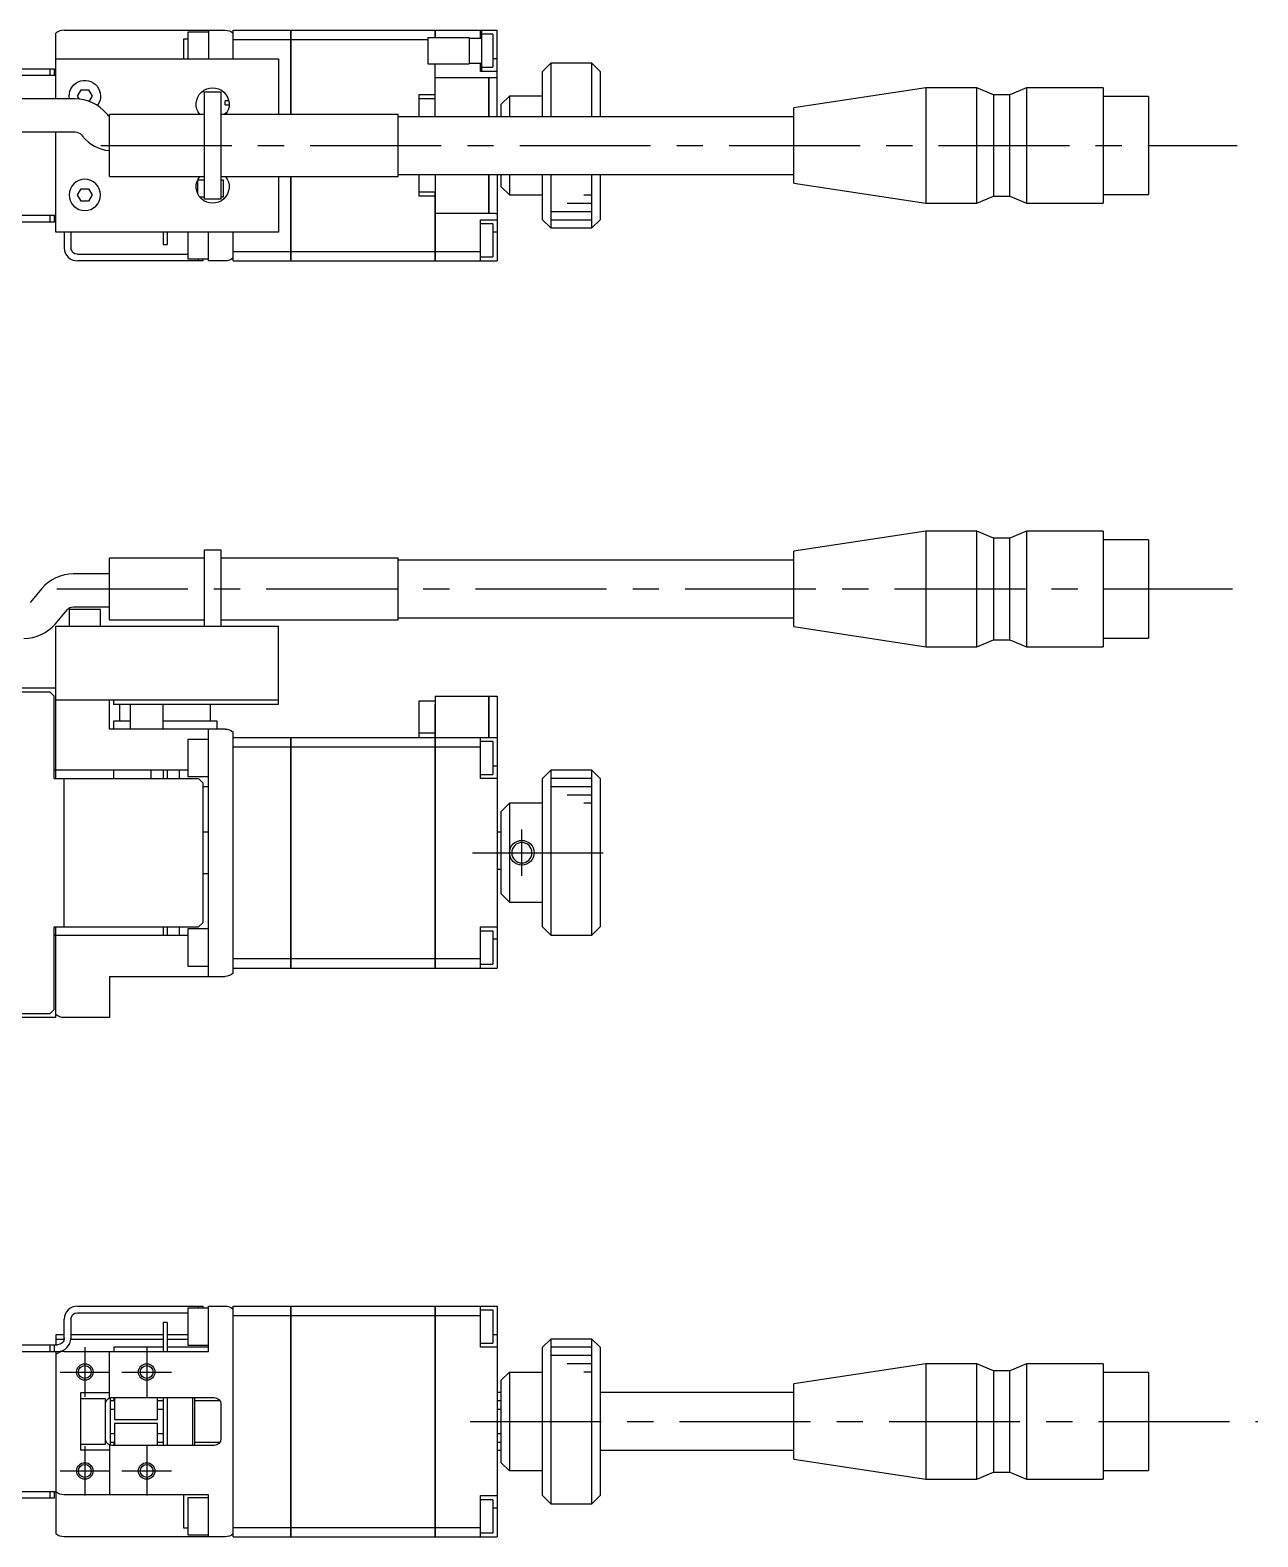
# Model space of a CAD drawing. Extents: x -1 to 623, y -8 to 193.
# Drawn here: x 160.9 to 309.8, y 10 to 192.8 of the extents above; entities that cross this region are included whole.
import ezdxf

# ---------------------------------------------------------------- set-up
doc = ezdxf.new("R2010")
doc.units = 0
doc.header["$LTSCALE"] = 0.5
doc.linetypes.add('CENTER', pattern=[50.8, 31.75, -6.35, 6.35, -6.35])
for name, color, linetype in [('MSM_CENTER', 1, 'CENTER'), ('MSM_CONTINUOUS', 7, 'CONTINUOUS'), ('MSM_NARROW', 5, 'CONTINUOUS')]:
    doc.layers.add(name, color=color, linetype=linetype)

msp = doc.modelspace()

# ---------------------------------------------------------------- linework, layer by layer
at = {"layer": 'MSM_CENTER'}
for p, q in [((169.44, 178.8), (307.25, 178.8)), ((164.1, 125), (306.67, 125)), ((220.5, 90.2), (220.5, 95.8)), ((214.5, 93), (232.5, 93)), ((167.5, 33), (167.5, 27)), ((175, 33), (175, 27)), ((164.5, 30), (170.5, 30)), ((172, 30), (178, 30)), ((214.24, 24), (309.76, 24)), ((167.5, 21), (167.5, 15)), ((175, 21), (175, 15)), ((164.5, 18), (170.5, 18)), ((172, 18), (178, 18))]:
    msp.add_line(p, q, dxfattribs=at)
at = {"layer": 'MSM_CONTINUOUS'}
for p, q in [((164, 184.45), (164, 192.42)), ((165, 192.8), (184.5, 192.8)), ((182.5, 192.55), (180, 192.55)), ((180, 192.55), (180, 189.3)), ((182.5, 192.8), (182.5, 189.3)), ((185.5, 189.3), (185.5, 192.8)), ((185.5, 192.8), (192.49, 192.8)), ((192.49, 182.55), (192.49, 192.8)), ((192.5, 192.79), (192.49, 192.79)), ((192.5, 192.8), (192.5, 182.55)), ((192.5, 192.8), (209.99, 192.8)), ((209.99, 191.9), (209.99, 192.8)), ((210, 192.79), (209.99, 192.79)), ((210, 192.8), (217.5, 192.8)), ((210, 192.8), (210, 191.9)), ((215.5, 191.8), (215.5, 192.8)), ((215.6, 192.8), (215.6, 187.8)), ((217, 192.3), (215.6, 192.3)), ((217, 192.3), (217, 188.3)), ((217.5, 182.3), (217.5, 192.8)), ((179.5, 191.75), (180, 191.75)), ((179.5, 189.3), (179.5, 191.75)), ((185.5, 191.65), (192.49, 191.65)), ((192.5, 191.64), (192.49, 191.64)), ((192.5, 191.65), (209.1, 191.65)), ((209.1, 191.9), (209.1, 188.7)), ((209.1, 191.9), (214.1, 191.9)), ((214.1, 191.9), (214.1, 188.7)), ((215.6, 191.8), (214.1, 191.8)), ((164, 189.3), (191, 189.3)), ((191, 189.3), (191, 182.55)), ((209.1, 188.7), (214.1, 188.7)), ((209.99, 184.45), (209.99, 188.7)), ((210, 182.3), (210, 188.7)), ((214.1, 188.8), (215.6, 188.8)), ((215.5, 187.8), (215.5, 188.8)), ((215.6, 188.3), (217, 188.3)), ((217.5, 189.3), (217, 189.3)), ((224, 188.8), (223, 187.8)), ((229, 188.8), (224, 188.8)), ((224, 188.8), (224, 182.3)), ((230, 187.8), (229, 188.8)), ((229, 182.3), (229, 188.8)), ((151.5, 188.1), (163.8, 188.1)), ((164, 187.3), (151.5, 187.3)), ((163.3, 187.3), (163.3, 188.1)), ((163.8, 188.1), (163.8, 187.3)), ((210, 187.05), (216.49, 187.05)), ((217.5, 187.8), (215.5, 187.8)), ((216.49, 182.3), (216.49, 187.05)), ((216.5, 187.04), (216.49, 187.04)), ((216.5, 187.05), (216.5, 182.3)), ((216.5, 187.05), (217.3, 187.05)), ((217.3, 187.03), (217.3, 187.05)), ((217.5, 187.03), (217.3, 187.03)), ((223, 182.3), (223, 187.8)), ((230, 187.8), (230, 182.3)), ((166.63, 184.8), (167.07, 185.55)), ((166.85, 184.42), (166.63, 184.8)), ((167.07, 185.55), (167.93, 185.55)), ((167.93, 185.55), (168.37, 184.8)), ((168.37, 184.8), (168, 184.16)), ((182, 185.3), (184, 185.3)), ((182, 172.3), (182, 185.3)), ((184, 185.3), (184, 172.3)), ((208, 184.95), (208, 182.3)), ((209.99, 184.95), (208, 184.95)), ((218, 183.8), (219, 184.8)), ((219, 184.8), (219, 182.3)), ((223, 184.8), (219, 184.8)), ((269.5, 185.8), (253.5, 183.37)), ((269.5, 185.8), (269.5, 171.8)), ((275.7, 185.8), (269.5, 185.8)), ((275.7, 171.8), (275.7, 185.8)), ((277.7, 184.95), (275.7, 185.8)), ((277.7, 184.95), (277.7, 172.65)), ((279.7, 184.95), (277.7, 184.95)), ((281.7, 185.8), (279.7, 184.95)), ((279.7, 172.65), (279.7, 184.95)), ((281.7, 185.8), (281.7, 171.8)), ((291, 185.8), (281.7, 185.8)), ((291, 185.8), (291, 171.8)), ((296.5, 184.75), (291, 184.75)), ((296.5, 184.75), (296.5, 172.85)), ((166.32, 184.45), (157.5, 184.45)), ((184.95, 184.22), (184.5, 184.22)), ((184.5, 183.72), (184.5, 184.22)), ((184.5, 183.72), (185, 183.72)), ((210, 184.45), (208, 184.45)), ((218, 182.3), (218, 183.8)), ((253.5, 174.23), (253.5, 183.37)), ((170.28, 182.51), (170.15, 182.66)), ((170.5, 175.05), (170.5, 182.55)), ((182, 182.55), (170.5, 182.55)), ((205.5, 182.55), (184, 182.55)), ((184.69, 182.72), (184.5, 182.72)), ((184.5, 182.55), (184.5, 182.72)), ((205.5, 175.05), (205.5, 182.55)), ((253.5, 182.3), (205.5, 182.3)), ((157.5, 180.45), (166.32, 180.45)), ((164, 168.3), (164, 180.45)), ((167.08, 180.09), (167.21, 179.94)), ((170.5, 175.05), (182, 175.05)), ((181.17, 174.58), (181.17, 173)), ((182, 174.58), (181.17, 174.58)), ((184, 175.05), (205.5, 175.05)), ((184.32, 174.58), (184, 174.58)), ((184.32, 172.58), (184.32, 174.58)), ((191, 175.05), (191, 168.3)), ((192.49, 164.8), (192.49, 175.05)), ((192.5, 175.05), (192.5, 164.8)), ((205.5, 175.3), (253.5, 175.3)), ((208, 175.3), (208, 172.65)), ((210, 175.3), (210, 164.8)), ((216.49, 170.55), (216.49, 175.3)), ((216.5, 175.3), (216.5, 170.55)), ((217.5, 175.3), (217.5, 164.8)), ((218, 173.8), (218, 175.3)), ((219, 172.8), (218, 173.8)), ((219, 175.3), (219, 172.8)), ((223, 169.8), (223, 175.3)), ((224, 175.3), (224, 168.8)), ((229, 168.8), (229, 175.3)), ((230, 175.3), (230, 169.8)), ((253.5, 174.23), (269.5, 171.8)), ((166.63, 172.8), (167.07, 173.55)), ((167.07, 172.05), (166.63, 172.8)), ((167.07, 173.55), (167.93, 173.55)), ((167.93, 172.05), (167.07, 172.05)), ((167.93, 173.55), (168.37, 172.8)), ((168.37, 172.8), (167.93, 172.05)), ((181.42, 172.58), (182, 172.58)), ((184, 172.3), (182, 172.3)), ((184, 172.58), (184.32, 172.58)), ((210, 173.15), (208, 173.15)), ((209.99, 172.65), (208, 172.65)), ((209.99, 164.8), (209.99, 173.15)), ((219, 172.8), (223, 172.8)), ((275.7, 171.8), (277.7, 172.65)), ((277.7, 172.65), (279.7, 172.65)), ((279.7, 172.65), (281.7, 171.8)), ((291, 172.85), (296.5, 172.85)), ((164, 170.3), (148.5, 170.3)), ((163.3, 169.5), (163.3, 170.3)), ((163.8, 170.3), (163.8, 169.5)), ((216.49, 170.55), (210, 170.55)), ((216.5, 170.56), (216.49, 170.56)), ((217.3, 170.55), (216.5, 170.55)), ((217.3, 170.57), (217.5, 170.57)), ((217.3, 170.55), (217.3, 170.57)), ((269.5, 171.8), (275.7, 171.8)), ((281.7, 171.8), (291, 171.8)), ((164, 169.5), (148.8, 169.5)), ((191, 168.3), (164, 168.3)), ((165, 168.3), (165, 166.4)), ((165.8, 168.3), (165.8, 166.4)), ((177, 168.3), (177, 166.8)), ((177.5, 168.3), (177.5, 166.8)), ((180, 168.3), (180, 165.05)), ((182.5, 164.8), (182.5, 168.3)), ((185.5, 164.8), (185.5, 168.3)), ((215.5, 169.8), (217.5, 169.8)), ((215.5, 164.8), (215.5, 169.8)), ((217, 169.3), (215.5, 169.3)), ((217, 169.3), (217, 165.3)), ((217.5, 168.3), (217, 168.3)), ((223, 169.8), (224, 168.8)), ((224, 168.8), (229, 168.8)), ((229, 168.8), (230, 169.8)), ((177, 166.8), (177.5, 166.8)), ((166.6, 165.6), (180, 165.6)), ((181.8, 164.8), (166.6, 164.8)), ((180, 165.05), (182.5, 165.05)), ((181.3, 164.8), (181.3, 165.05)), ((181.8, 165.05), (181.8, 164.8)), ((184.5, 164.8), (182.5, 164.8)), ((185.5, 165.95), (192.49, 165.95)), ((185.5, 164.8), (192.49, 164.8)), ((192.5, 165.96), (192.49, 165.96)), ((192.5, 164.81), (192.49, 164.81)), ((192.5, 165.95), (209.99, 165.95)), ((192.5, 164.8), (209.99, 164.8)), ((210, 165.96), (209.99, 165.96)), ((210, 164.81), (209.99, 164.81)), ((210, 165.95), (215.5, 165.95)), ((210, 164.8), (217.5, 164.8)), ((215.5, 165.3), (217, 165.3)), ((269.5, 132), (253.5, 129.57)), ((269.5, 132), (269.5, 118)), ((275.7, 132), (269.5, 132)), ((275.7, 118), (275.7, 132)), ((277.7, 131.15), (275.7, 132)), ((281.7, 132), (279.7, 131.15)), ((281.7, 132), (281.7, 118)), ((291, 132), (281.7, 132)), ((291, 132), (291, 118)), ((277.7, 131.15), (277.7, 118.85)), ((279.7, 131.15), (277.7, 131.15)), ((279.7, 118.85), (279.7, 131.15)), ((296.5, 130.95), (291, 130.95)), ((296.5, 130.95), (296.5, 119.05)), ((170.5, 121.25), (170.5, 128.75)), ((182, 128.75), (170.5, 128.75)), ((182, 129.75), (184, 129.75)), ((182, 120.5), (182, 129.75)), ((184, 129.75), (184, 120.5)), ((205.5, 128.75), (184, 128.75)), ((205.5, 121.25), (205.5, 128.75)), ((253.5, 128.5), (205.5, 128.5)), ((253.5, 120.43), (253.5, 129.57)), ((170.5, 126.83), (166.11, 126.83)), ((162.28, 125.04), (160.87, 123.36)), ((169.4, 122.5), (165.6, 122.5)), ((165.6, 122.5), (165.6, 120.5)), ((166.11, 122.83), (170.5, 122.83)), ((169.4, 120.5), (169.4, 122.5)), ((163.93, 120.79), (165.35, 122.47)), ((170.5, 121.25), (182, 121.25)), ((184, 121.25), (205.5, 121.25)), ((205.5, 121.5), (253.5, 121.5)), ((164, 102), (164, 120.5)), ((164, 120.5), (191, 120.5)), ((191, 111), (191, 120.5)), ((253.5, 120.43), (269.5, 118)), ((275.7, 118), (277.7, 118.85)), ((277.7, 118.85), (279.7, 118.85)), ((279.7, 118.85), (281.7, 118)), ((291, 119.05), (296.5, 119.05)), ((269.5, 118), (275.7, 118)), ((281.7, 118), (291, 118)), ((58.5, 113), (164, 113)), ((163.3, 112.5), (149.3, 112.5)), ((163.8, 112), (163.3, 112.5)), ((163.8, 102), (163.8, 112)), ((210, 112), (216.49, 112)), ((210, 112), (210, 79)), ((216.49, 107), (216.49, 112)), ((216.5, 111.99), (216.49, 111.99)), ((216.5, 112), (217.5, 112)), ((216.5, 112), (216.5, 107)), ((217.5, 112), (217.5, 79)), ((191, 111.5), (164, 111.5)), ((170.5, 108), (170.5, 111.5)), ((171, 111), (171, 111.5)), ((191, 111), (171, 111)), ((171.75, 109), (171.75, 111)), ((173, 111), (173, 108)), ((177, 108), (177, 111)), ((182.75, 109), (182.75, 111)), ((210, 111.4), (208, 111.4)), ((208, 111.4), (208, 107)), ((209.99, 111), (210, 111)), ((209.99, 79), (209.99, 111)), ((184.5, 108), (170.5, 108)), ((171, 109), (173, 109)), ((171, 108), (171, 109)), ((177, 109), (183.5, 109)), ((182.5, 78), (182.5, 108)), ((183.5, 109), (183.5, 108)), ((209.99, 108.4), (210, 108.4)), ((180, 106.75), (180, 102.25)), ((182.5, 106.75), (180, 106.75)), ((185.5, 78.38), (185.5, 107.62)), ((185.5, 107), (192.49, 107)), ((192.49, 79), (192.49, 107)), ((192.5, 106.99), (192.49, 106.99)), ((192.5, 107), (192.5, 79)), ((192.5, 107), (209.99, 107)), ((209.99, 107.5), (208, 107.5)), ((209.99, 107.3), (210, 107.3)), ((210, 106.99), (209.99, 106.99)), ((210, 107), (217.5, 107)), ((215.5, 102), (215.5, 107)), ((217, 106.5), (215.5, 106.5)), ((217, 106.5), (217, 102.5)), ((185.5, 105.85), (192.49, 105.85)), ((192.5, 105.84), (192.49, 105.84)), ((192.5, 105.85), (209.99, 105.85)), ((210, 105.84), (209.99, 105.84)), ((210, 105.85), (215.5, 105.85)), ((180, 103), (163.8, 103)), ((171, 102), (171, 103)), ((175.5, 103), (175.5, 102)), ((177, 103), (177, 102)), ((177.5, 103), (177.5, 102)), ((179, 102), (179, 103)), ((215.5, 102.5), (217, 102.5)), ((217.5, 103.5), (217, 103.5)), ((224, 103), (223, 102)), ((224, 103), (224, 83)), ((229, 103), (224, 103)), ((229, 83), (229, 103)), ((230, 102), (229, 103)), ((163.8, 102), (181.3, 102)), ((165, 84), (165, 102)), ((180, 102.25), (182.5, 102.25)), ((181.8, 101.5), (181.3, 102)), ((181.8, 101.5), (181.8, 84.5)), ((182.5, 101), (181.8, 101)), ((217.5, 102), (215.5, 102)), ((223, 84), (223, 102)), ((230, 102), (230, 84)), ((218, 98), (219, 99)), ((223, 99), (219, 99)), ((219, 99), (219, 87)), ((218, 88), (218, 98)), ((182.5, 95.5), (181.8, 95.5)), ((218, 95.5), (217.5, 95.5)), ((181.8, 90.5), (182.5, 90.5)), ((217.5, 91), (218, 91)), ((219, 87), (218, 88)), ((219, 87), (223, 87)), ((181.3, 84), (181.8, 84.5)), ((163.8, 74), (163.8, 84)), ((163.8, 84), (181.3, 84)), ((163.8, 83), (180, 83)), ((164, 73), (164, 84)), ((177, 84), (177, 83)), ((177.5, 84), (177.5, 83)), ((179, 83), (179, 84)), ((180, 83.75), (180, 79.25)), ((182.5, 83.75), (180, 83.75)), ((215.5, 79), (215.5, 84)), ((215.5, 84), (217.5, 84)), ((217, 83.5), (215.5, 83.5)), ((217, 83.5), (217, 79.5)), ((217.5, 82.5), (217, 82.5)), ((223, 84), (224, 83)), ((224, 83), (229, 83)), ((229, 83), (230, 84)), ((180, 79.25), (182.5, 79.25)), ((185.5, 80.15), (192.49, 80.15)), ((185.5, 79), (192.49, 79)), ((192.5, 80.16), (192.49, 80.16)), ((192.5, 79.01), (192.49, 79.01)), ((192.5, 80.15), (209.99, 80.15)), ((192.5, 79), (209.99, 79)), ((210, 80.16), (209.99, 80.16)), ((210, 79.01), (209.99, 79.01)), ((210, 80.15), (215.5, 80.15)), ((210, 79), (217.5, 79)), ((215.5, 79.5), (217, 79.5)), ((170.5, 78), (184.5, 78)), ((170.5, 78), (170.5, 73)), ((149.3, 73.5), (163.3, 73.5)), ((163.3, 73.5), (163.8, 74)), ((164, 73), (135, 73)), ((170.5, 73), (165, 73)), ((166.6, 38), (181.8, 38)), ((166.6, 37.2), (180, 37.2)), ((180, 37.75), (180, 33.25)), ((182.5, 37.75), (180, 37.75)), ((181.3, 37.75), (181.3, 38)), ((181.8, 38), (181.8, 37.75)), ((182.5, 38), (184.5, 38)), ((182.5, 32.5), (182.5, 38)), ((185.5, 38), (192.49, 38)), ((185.5, 10), (185.5, 38)), ((185.5, 36.85), (192.49, 36.85)), ((192.49, 10), (192.49, 38)), ((192.5, 37.99), (192.49, 37.99)), ((192.5, 36.84), (192.49, 36.84)), ((192.5, 38), (209.99, 38)), ((192.5, 38), (192.5, 10)), ((192.5, 36.85), (209.99, 36.85)), ((209.99, 10), (209.99, 38)), ((210, 37.99), (209.99, 37.99)), ((210, 36.84), (209.99, 36.84)), ((210, 38), (217.5, 38)), ((210, 38), (210, 10)), ((210, 36.85), (215.5, 36.85)), ((215.5, 33), (215.5, 38)), ((217, 37.5), (215.5, 37.5)), ((217, 37.5), (217, 33.5)), ((217.5, 38), (217.5, 10)), ((165, 34.1), (165, 36.4)), ((165.8, 36.4), (165.8, 34.1)), ((177.5, 36), (177, 36)), ((177, 36), (177, 32.5)), ((177.5, 36), (177.5, 32.5)), ((148.8, 33.3), (164.2, 33.3)), ((163.3, 32.5), (163.3, 33.3)), ((163.8, 33.3), (163.8, 32.5)), ((165, 34.5), (164, 34.5)), ((164, 34.5), (164, 33.3)), ((164, 34), (164.99, 34)), ((177, 34.5), (165.8, 34.5)), ((165.8, 34), (177, 34)), ((177, 33), (171, 33)), ((171, 33), (171, 32.5)), ((180, 34.5), (177.5, 34.5)), ((177.5, 34), (180, 34)), ((182.5, 33), (177.5, 33)), ((180, 33.25), (182.5, 33.25)), ((215.5, 33.5), (217, 33.5)), ((217.5, 33), (215.5, 33)), ((217.5, 34.5), (217, 34.5)), ((224, 34), (223, 33)), ((223, 15), (223, 33)), ((224, 34), (224, 14)), ((229, 34), (224, 34)), ((229, 14), (229, 34)), ((230, 33), (229, 34)), ((230, 33), (230, 15)), ((148.5, 32.5), (164.2, 32.5)), ((164, 32.5), (164, 15.5)), ((165, 32.5), (182.5, 32.5)), ((170.5, 26.87), (170.5, 32.5)), ((219, 30), (218, 29)), ((219, 30), (219, 18)), ((219, 30), (223, 30)), ((269.5, 31), (253.5, 28.57)), ((269.5, 31), (269.5, 17)), ((275.7, 31), (269.5, 31)), ((275.7, 17), (275.7, 31)), ((277.7, 30.15), (275.7, 31)), ((277.7, 30.15), (277.7, 17.85)), ((279.7, 30.15), (277.7, 30.15)), ((281.7, 31), (279.7, 30.15)), ((279.7, 17.85), (279.7, 30.15)), ((281.7, 31), (281.7, 17)), ((291, 31), (281.7, 31)), ((291, 31), (291, 17)), ((296.5, 29.95), (291, 29.95)), ((296.5, 29.95), (296.5, 18.05)), ((167, 27.5), (170.5, 27.5)), ((167, 20.5), (167, 27.5)), ((218, 27.5), (217.5, 27.5)), ((218, 19), (218, 29)), ((253.5, 27.5), (230, 27.5)), ((253.5, 19.43), (253.5, 28.57)), ((170, 26.75), (167, 26.75)), ((170, 21.25), (170, 26.75)), ((170.5, 26.87), (170.59, 26.87)), ((170.51, 26.85), (170.59, 26.87)), ((170.6, 21.12), (170.6, 26.88)), ((171.1, 26.5), (170.6, 26.5)), ((170.8, 26.9), (183.2, 26.9)), ((171, 26.9), (171, 26.5)), ((171.1, 26.9), (171.1, 24.25)), ((176.3, 24.25), (176.3, 26.9)), ((177, 26.5), (176.3, 26.5)), ((177, 26.9), (177, 21.1)), ((177.5, 26.9), (177.5, 21.1)), ((180.6, 21.1), (180.6, 26.9)), ((180.8, 26.9), (180.8, 21.1)), ((183.89, 26.5), (180.8, 26.5)), ((184, 26.1), (184, 21.9)), ((218, 26.5), (217.5, 26.5)), ((170.6, 25.5), (171.1, 25.5)), ((171.1, 24.25), (176.3, 24.25)), ((176.3, 25.5), (177, 25.5)), ((217.5, 25.5), (218, 25.5)), ((171.1, 22.5), (170.6, 22.5)), ((171.1, 23.75), (171.1, 21.1)), ((176.3, 23.75), (171.1, 23.75)), ((176.3, 21.1), (176.3, 23.75)), ((177, 22.5), (176.3, 22.5)), ((218, 22.5), (217.5, 22.5)), ((167, 21.25), (170, 21.25)), ((170.5, 20.5), (167, 20.5)), ((170.5, 21.13), (170.5, 15.1)), ((170.5, 21.13), (170.59, 21.13)), ((170.59, 21.13), (170.51, 21.16)), ((170.6, 21.5), (171.1, 21.5)), ((183.2, 21.1), (170.8, 21.1)), ((171, 21.5), (171, 21.1)), ((176.3, 21.5), (177, 21.5)), ((180.8, 21.5), (183.89, 21.5)), ((217.5, 21.5), (218, 21.5)), ((217.5, 20.5), (218, 20.5)), ((230, 20.5), (253.5, 20.5)), ((218, 19), (219, 18)), ((253.5, 19.43), (269.5, 17)), ((223, 18), (219, 18)), ((269.5, 17), (275.7, 17)), ((275.7, 17), (277.7, 17.85)), ((277.7, 17.85), (279.7, 17.85)), ((279.7, 17.85), (281.7, 17)), ((281.7, 17), (291, 17)), ((291, 18.05), (296.5, 18.05)), ((148.5, 15.5), (164, 15.5)), ((163.8, 14.7), (148.8, 14.7)), ((163.3, 14.7), (163.3, 15.5)), ((163.8, 15.5), (163.8, 14.7)), ((164, 15.48), (164, 10.38)), ((182.5, 15.1), (165, 15.1)), ((179.5, 11.05), (179.5, 15.1)), ((180, 14.75), (180, 10.25)), ((182.5, 14.75), (180, 14.75)), ((182.5, 10), (182.5, 15.1)), ((215.5, 15), (217.5, 15)), ((215.5, 10), (215.5, 15)), ((223, 15), (224, 14)), ((229, 14), (230, 15)), ((217, 14.5), (215.5, 14.5)), ((217, 14.5), (217, 10.5)), ((217.5, 13.5), (217, 13.5)), ((224, 14), (229, 14)), ((180, 11.05), (179.5, 11.05)), ((185.5, 11.15), (192.49, 11.15)), ((192.5, 11.16), (192.49, 11.16)), ((192.5, 11.15), (209.99, 11.15)), ((210, 11.16), (209.99, 11.16)), ((210, 11.15), (215.5, 11.15)), ((184.5, 10), (165, 10)), ((180, 10.25), (182.5, 10.25)), ((185.5, 10), (192.49, 10)), ((192.5, 10.01), (192.49, 10.01)), ((192.5, 10), (209.99, 10)), ((210, 10.01), (209.99, 10.01)), ((210, 10), (217.5, 10)), ((215.5, 10.5), (217, 10.5))]:
    msp.add_line(p, q, dxfattribs=at)
at = {"layer": 'MSM_CONTINUOUS', "extrusion": (0, 0, -1)}
for p, q in [((170, 26.15), (170.01, 26.21)), ((170, 26.1), (170, 26.15)), ((170.01, 26.21), (170.02, 26.26)), ((170.02, 26.26), (170.03, 26.31)), ((170.03, 26.31), (170.04, 26.36)), ((170.04, 26.36), (170.06, 26.41)), ((170.06, 26.41), (170.08, 26.46)), ((170.08, 26.46), (170.11, 26.5)), ((170.11, 26.5), (170.14, 26.55)), ((170.14, 26.55), (170.16, 26.58)), ((170.16, 26.58), (170.19, 26.61)), ((170.19, 26.61), (170.22, 26.65)), ((170.22, 26.65), (170.25, 26.68)), ((170.25, 26.68), (170.27, 26.7)), ((170.27, 26.7), (170.3, 26.73)), ((170.3, 26.73), (170.34, 26.75)), ((170.34, 26.75), (170.37, 26.77)), ((170.37, 26.77), (170.4, 26.8)), ((170.4, 26.8), (170.44, 26.82)), ((170.44, 26.82), (170.47, 26.83)), ((170.47, 26.83), (170.5, 26.84)), ((170.5, 26.84), (170.51, 26.85)), ((170, 21.86), (170, 21.9)), ((170, 21.81), (170, 21.86)), ((170.01, 21.77), (170, 21.81)), ((170.02, 21.73), (170.01, 21.77)), ((170.03, 21.68), (170.02, 21.73)), ((170.05, 21.63), (170.03, 21.68)), ((170.07, 21.58), (170.05, 21.63)), ((170.09, 21.53), (170.07, 21.58)), ((170.11, 21.49), (170.09, 21.53)), ((170.14, 21.44), (170.11, 21.49)), ((170.17, 21.4), (170.14, 21.44)), ((170.21, 21.36), (170.17, 21.4)), ((170.24, 21.33), (170.21, 21.36)), ((170.27, 21.3), (170.24, 21.33)), ((170.3, 21.28), (170.27, 21.3)), ((170.33, 21.25), (170.3, 21.28)), ((170.36, 21.23), (170.33, 21.25)), ((170.39, 21.21), (170.36, 21.23)), ((170.42, 21.2), (170.39, 21.21)), ((170.44, 21.18), (170.42, 21.2)), ((170.47, 21.17), (170.44, 21.18)), ((170.49, 21.16), (170.47, 21.17)), ((170.51, 21.16), (170.49, 21.16))]:
    msp.add_line(p, q, dxfattribs=at)
for centre, radius in [((-167.5, 172.8), 1.9), ((-220.5, 93), 1.23)]:
    msp.add_circle(centre, radius, dxfattribs=at)
at = {"layer": 'MSM_CONTINUOUS'}
for centre in [(167.5, 30), (175, 30), (167.5, 18), (175, 18)]:
    msp.add_circle(centre, 0.783, dxfattribs=at)
for centre, radius, start, end in [((165, 191.3), 1.5, 90, 131.8103), ((166.32, 179.45), 5, 40, 90), ((171.04, 183.15), 5, 220, 263.7859), ((166.6, 166.4), 1.6, 180, 270), ((166.11, 121.83), 5, 90, 140), ((160.1, 124), 5, 270, 320), ((166.6, 36.4), 1.6, 90, 180), ((164.2, 34.1), 1.6, 270, 0), ((165, 31), 1.5, 90, 131.8103)]:
    msp.add_arc(centre, radius, start, end, dxfattribs=at)
at = {"layer": 'MSM_CONTINUOUS', "extrusion": (0, 0, -1)}
for centre, radius, start, end in [((-184.5, 191.3), 1.5, 90, 131.8103), ((-167.5, 184.8), 1.9, 349.3849, 216.994), ((-183, 183.8), 2, 321.3178, 218.6822), ((-181.7, 185.47), 0.2, 179.1926, 284.9266), ((-171.04, 183.15), 1, 302.767, 320), ((-166.32, 179.45), 1, 90, 140), ((-183, 173.8), 2, 141.3178, 38.6822), ((-166.6, 166.4), 0.8, 270, 0), ((-184.5, 166.3), 1.5, 228.1897, 270), ((-166.11, 121.83), 1, 40, 90), ((-184.5, 106.5), 1.5, 90, 131.8103), ((-184.5, 79.5), 1.5, 228.1897, 270), ((-165, 74.5), 1.5, 270, 311.8103), ((-166.6, 36.4), 0.8, 0, 90), ((-184.5, 36.5), 1.5, 90, 131.8103), ((-164.2, 34.1), 0.8, 180, 270), ((-170.8, 26.1), 0.8, 74.8734, 90), ((-183.2, 26.1), 0.8, 90, 180), ((-170.8, 21.9), 0.8, 270, 285.1266), ((-183.2, 21.9), 0.8, 180, 270), ((-165, 16.6), 1.5, 270, 311.8103), ((-165, 11.5), 1.5, 270, 311.8103), ((-184.5, 11.5), 1.5, 228.1897, 270)]:
    msp.add_arc(centre, radius, start, end, dxfattribs=at)
at = {"layer": 'MSM_NARROW'}
for p, q in [((228, 172.8), (229, 172.8)), ((224, 170.8), (229, 170.8)), ((226, 171.8), (229, 171.8)), ((224, 169.8), (229, 169.8)), ((229, 102), (224, 102)), ((229, 101), (224, 101)), ((229, 100), (226, 100)), ((229, 99), (228, 99)), ((229, 33), (224, 33)), ((229, 32), (224, 32)), ((229, 31), (226, 31)), ((229, 30), (228, 30))]:
    msp.add_line(p, q, dxfattribs=at)
for centre, radius in [((220.5, 93), 1.5), ((167.5, 30), 1), ((175, 30), 1), ((167.5, 18), 1), ((175, 18), 1)]:
    msp.add_circle(centre, radius, dxfattribs=at)

doc.saveas('drawing.dxf')
